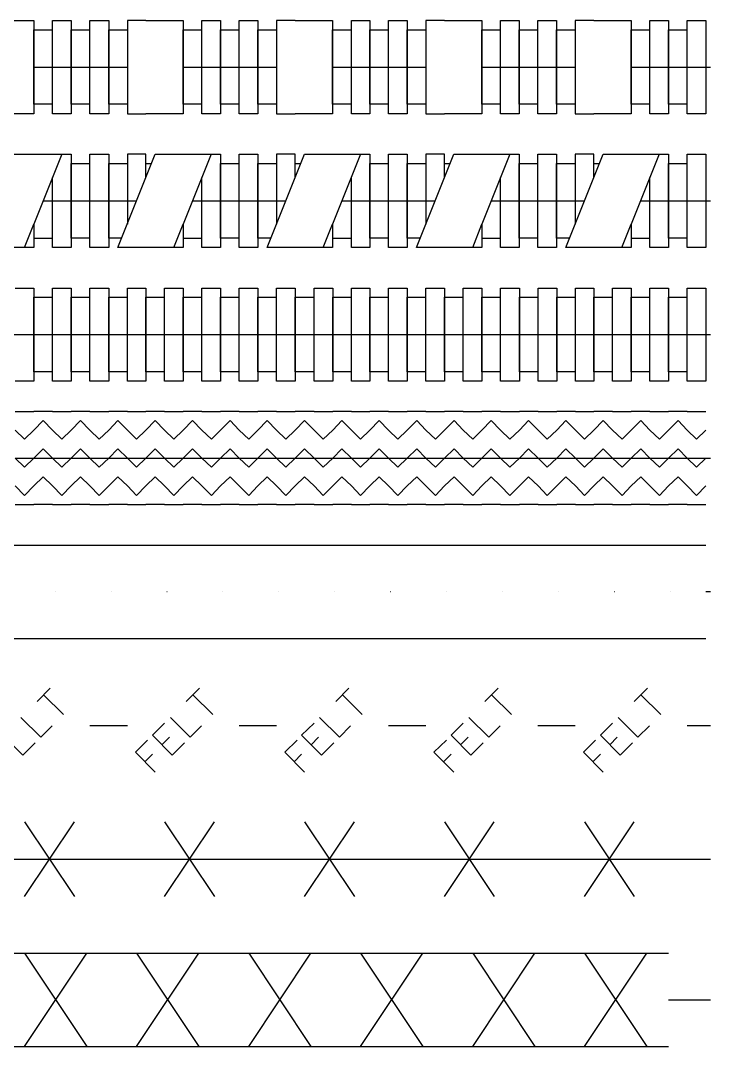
# Model space of a CAD drawing. Header units: inches. Extents: x 47316 to 59086, y 3141 to 11743.
# Drawn here: x 50341.4 to 50378.5, y 3756.3 to 3811.3 of the extents above; entities that cross this region are included whole.
import ezdxf

# ---------------------------------------------------------------- set-up
doc = ezdxf.new("R2010")
doc.units = ezdxf.units.IN
doc.header["$MEASUREMENT"] = 0

msp = doc.modelspace()

# ---------------------------------------------------------------- linework, layer by layer
at = {"color": 0, "lineweight": -3}
for p, q in [((50340.152, 3811.314), (50342.153, 3811.314)), ((50342.153, 3811.314), (50342.153, 3806.311)), ((50343.154, 3811.314), (50344.154, 3811.314)), ((50343.154, 3806.311), (50343.154, 3811.314)), ((50344.154, 3811.314), (50344.154, 3806.311)), ((50345.155, 3811.314), (50346.168, 3811.314)), ((50345.155, 3806.311), (50345.155, 3811.314)), ((50346.168, 3811.314), (50346.168, 3806.311)), ((50348.169, 3811.314), (50347.169, 3811.314)), ((50347.169, 3811.314), (50347.169, 3806.311)), ((50348.169, 3811.314), (50350.17, 3811.314)), ((50350.17, 3811.314), (50350.17, 3806.311)), ((50351.171, 3811.314), (50352.172, 3811.314)), ((50351.171, 3806.311), (50351.171, 3811.314)), ((50352.172, 3811.314), (50352.172, 3806.311)), ((50353.172, 3811.314), (50354.173, 3811.314)), ((50353.172, 3806.311), (50353.172, 3811.314)), ((50354.173, 3811.314), (50354.173, 3806.311)), ((50356.174, 3811.314), (50355.174, 3811.314)), ((50355.174, 3811.314), (50355.174, 3806.311)), ((50356.174, 3811.314), (50358.175, 3811.314)), ((50358.175, 3811.314), (50358.175, 3806.311)), ((50359.188, 3811.314), (50360.189, 3811.314)), ((50359.188, 3806.311), (50359.188, 3811.314)), ((50360.189, 3811.314), (50360.189, 3806.311)), ((50361.19, 3811.314), (50362.19, 3811.314)), ((50361.19, 3806.311), (50361.19, 3811.314)), ((50362.19, 3811.314), (50362.19, 3806.311)), ((50364.191, 3811.314), (50363.191, 3811.314)), ((50363.191, 3811.314), (50363.191, 3806.311)), ((50364.191, 3811.314), (50366.193, 3811.314)), ((50366.193, 3811.314), (50366.193, 3806.311)), ((50367.193, 3811.314), (50368.194, 3811.314)), ((50367.193, 3806.311), (50367.193, 3811.314)), ((50368.194, 3811.314), (50368.194, 3806.311)), ((50369.195, 3811.314), (50370.195, 3811.314)), ((50369.195, 3806.311), (50369.195, 3811.314)), ((50370.195, 3811.314), (50370.195, 3806.311)), ((50372.209, 3811.314), (50371.196, 3811.314)), ((50371.196, 3811.314), (50371.196, 3806.311)), ((50372.209, 3811.314), (50374.21, 3811.314)), ((50374.21, 3811.314), (50374.21, 3806.311)), ((50375.211, 3811.314), (50376.211, 3811.314)), ((50375.211, 3806.311), (50375.211, 3811.314)), ((50376.211, 3811.314), (50376.211, 3806.311)), ((50377.212, 3811.314), (50378.212, 3811.314)), ((50377.212, 3806.311), (50377.212, 3811.314)), ((50378.212, 3811.314), (50378.212, 3806.311)), ((50342.153, 3806.817), (50342.153, 3810.82)), ((50342.153, 3810.82), (50343.154, 3810.82)), ((50344.154, 3806.817), (50344.154, 3810.82)), ((50344.154, 3810.82), (50345.155, 3810.82)), ((50346.168, 3806.817), (50346.168, 3810.82)), ((50346.168, 3810.82), (50347.169, 3810.82)), ((50350.17, 3806.817), (50350.17, 3810.82)), ((50350.17, 3810.82), (50351.171, 3810.82)), ((50352.172, 3806.817), (50352.172, 3810.82)), ((50352.172, 3810.82), (50353.172, 3810.82)), ((50354.173, 3806.817), (50354.173, 3810.82)), ((50354.173, 3810.82), (50355.174, 3810.82)), ((50358.175, 3806.817), (50358.175, 3810.82)), ((50358.175, 3810.82), (50359.188, 3810.82)), ((50360.189, 3806.817), (50360.189, 3810.82)), ((50360.189, 3810.82), (50361.19, 3810.82)), ((50362.19, 3806.817), (50362.19, 3810.82)), ((50362.19, 3810.82), (50363.191, 3810.82)), ((50366.193, 3806.817), (50366.193, 3810.82)), ((50366.193, 3810.82), (50367.193, 3810.82)), ((50368.194, 3806.817), (50368.194, 3810.82)), ((50368.194, 3810.82), (50369.195, 3810.82)), ((50370.195, 3806.817), (50370.195, 3810.82)), ((50370.195, 3810.82), (50371.196, 3810.82)), ((50374.21, 3806.817), (50374.21, 3810.82)), ((50374.21, 3810.82), (50375.211, 3810.82)), ((50376.211, 3806.817), (50376.211, 3810.82)), ((50376.211, 3810.82), (50377.212, 3810.82)), ((50342.153, 3808.818), (50344.154, 3808.818)), ((50344.154, 3808.818), (50346.168, 3808.818)), ((50346.168, 3808.818), (50347.169, 3808.818)), ((50350.17, 3808.818), (50352.172, 3808.818)), ((50352.172, 3808.818), (50354.173, 3808.818)), ((50354.173, 3808.818), (50355.174, 3808.818)), ((50358.175, 3808.818), (50360.189, 3808.818)), ((50360.189, 3808.818), (50362.19, 3808.818)), ((50362.19, 3808.818), (50363.191, 3808.818)), ((50366.193, 3808.818), (50368.194, 3808.818)), ((50368.194, 3808.818), (50370.195, 3808.818)), ((50370.195, 3808.818), (50371.196, 3808.818)), ((50374.21, 3808.818), (50376.211, 3808.818)), ((50376.211, 3808.818), (50378.212, 3808.818)), ((50378.212, 3808.818), (50378.46, 3808.818)), ((50343.154, 3806.817), (50342.153, 3806.817)), ((50345.155, 3806.817), (50344.154, 3806.817)), ((50347.169, 3806.817), (50346.168, 3806.817)), ((50351.171, 3806.817), (50350.17, 3806.817)), ((50353.172, 3806.817), (50352.172, 3806.817)), ((50355.174, 3806.817), (50354.173, 3806.817)), ((50359.188, 3806.817), (50358.175, 3806.817)), ((50361.19, 3806.817), (50360.189, 3806.817)), ((50363.191, 3806.817), (50362.19, 3806.817)), ((50367.193, 3806.817), (50366.193, 3806.817)), ((50369.195, 3806.817), (50368.194, 3806.817)), ((50371.196, 3806.817), (50370.195, 3806.817)), ((50375.211, 3806.817), (50374.21, 3806.817)), ((50377.212, 3806.817), (50376.211, 3806.817)), ((50342.153, 3806.311), (50340.152, 3806.311)), ((50344.154, 3806.311), (50343.154, 3806.311)), ((50346.168, 3806.311), (50345.155, 3806.311)), ((50347.169, 3806.311), (50348.169, 3806.311)), ((50350.17, 3806.311), (50348.169, 3806.311)), ((50352.172, 3806.311), (50351.171, 3806.311)), ((50354.173, 3806.311), (50353.172, 3806.311)), ((50355.174, 3806.311), (50356.174, 3806.311)), ((50358.175, 3806.311), (50356.174, 3806.311)), ((50360.189, 3806.311), (50359.188, 3806.311)), ((50362.19, 3806.311), (50361.19, 3806.311)), ((50363.191, 3806.311), (50364.191, 3806.311)), ((50366.193, 3806.311), (50364.191, 3806.311)), ((50368.194, 3806.311), (50367.193, 3806.311)), ((50370.195, 3806.311), (50369.195, 3806.311)), ((50371.196, 3806.311), (50372.209, 3806.311)), ((50374.21, 3806.311), (50372.209, 3806.311)), ((50376.211, 3806.311), (50375.211, 3806.311)), ((50378.212, 3806.311), (50377.212, 3806.311)), ((50340.658, 3804.136), (50342.153, 3804.136)), ((50342.153, 3804.136), (50344.154, 3804.136)), ((50343.66, 3804.136), (50342.153, 3800.381)), ((50344.154, 3804.136), (50344.154, 3799.133)), ((50345.155, 3804.136), (50346.168, 3804.136)), ((50345.155, 3799.133), (50345.155, 3804.136)), ((50346.168, 3804.136), (50346.168, 3799.133)), ((50348.169, 3804.136), (50347.169, 3804.136)), ((50347.169, 3804.136), (50347.169, 3800.381)), ((50348.169, 3802.889), (50348.169, 3804.136)), ((50348.169, 3802.889), (50348.663, 3804.136)), ((50348.663, 3804.136), (50350.17, 3804.136)), ((50350.17, 3804.136), (50352.172, 3804.136)), ((50351.665, 3804.136), (50350.17, 3800.381)), ((50352.172, 3804.136), (50352.172, 3799.133)), ((50353.172, 3804.136), (50354.173, 3804.136)), ((50353.172, 3799.133), (50353.172, 3804.136)), ((50354.173, 3804.136), (50354.173, 3799.133)), ((50356.174, 3804.136), (50355.174, 3804.136)), ((50355.174, 3804.136), (50355.174, 3800.381)), ((50356.174, 3802.889), (50356.174, 3804.136)), ((50356.174, 3802.889), (50356.681, 3804.136)), ((50356.681, 3804.136), (50358.175, 3804.136)), ((50358.175, 3804.136), (50360.189, 3804.136)), ((50359.682, 3804.136), (50358.175, 3800.381)), ((50360.189, 3804.136), (50360.189, 3799.133)), ((50361.19, 3804.136), (50362.19, 3804.136)), ((50361.19, 3799.133), (50361.19, 3804.136)), ((50362.19, 3804.136), (50362.19, 3799.133)), ((50364.191, 3804.136), (50363.191, 3804.136)), ((50363.191, 3804.136), (50363.191, 3800.381)), ((50364.191, 3802.889), (50364.191, 3804.136)), ((50364.191, 3802.889), (50364.686, 3804.136)), ((50364.686, 3804.136), (50366.193, 3804.136)), ((50366.193, 3804.136), (50368.194, 3804.136)), ((50367.7, 3804.136), (50366.193, 3800.381)), ((50368.194, 3804.136), (50368.194, 3799.133)), ((50369.195, 3804.136), (50370.195, 3804.136)), ((50369.195, 3799.133), (50369.195, 3804.136)), ((50370.195, 3804.136), (50370.195, 3799.133)), ((50372.209, 3804.136), (50371.196, 3804.136)), ((50371.196, 3804.136), (50371.196, 3800.381)), ((50372.209, 3802.889), (50372.209, 3804.136)), ((50372.209, 3802.889), (50372.703, 3804.136)), ((50372.703, 3804.136), (50374.21, 3804.136)), ((50374.21, 3804.136), (50376.211, 3804.136)), ((50375.705, 3804.136), (50374.21, 3800.381)), ((50376.211, 3804.136), (50376.211, 3799.133)), ((50377.212, 3804.136), (50378.212, 3804.136)), ((50377.212, 3799.133), (50377.212, 3804.136)), ((50378.212, 3804.136), (50378.212, 3799.133)), ((50344.154, 3799.64), (50344.154, 3803.642)), ((50344.154, 3803.642), (50345.155, 3803.642)), ((50346.168, 3799.64), (50346.168, 3803.642)), ((50346.168, 3803.642), (50347.169, 3803.642)), ((50348.169, 3803.642), (50348.466, 3803.642)), ((50352.172, 3799.64), (50352.172, 3803.642)), ((50352.172, 3803.642), (50353.172, 3803.642)), ((50354.173, 3799.64), (50354.173, 3803.642)), ((50354.173, 3803.642), (50355.174, 3803.642)), ((50356.174, 3803.642), (50356.483, 3803.642)), ((50360.189, 3799.64), (50360.189, 3803.642)), ((50360.189, 3803.642), (50361.19, 3803.642)), ((50362.19, 3799.64), (50362.19, 3803.642)), ((50362.19, 3803.642), (50363.191, 3803.642)), ((50364.191, 3803.642), (50364.488, 3803.642)), ((50368.194, 3799.64), (50368.194, 3803.642)), ((50368.194, 3803.642), (50369.195, 3803.642)), ((50370.195, 3799.64), (50370.195, 3803.642)), ((50370.195, 3803.642), (50371.196, 3803.642)), ((50372.209, 3803.642), (50372.505, 3803.642)), ((50376.211, 3799.64), (50376.211, 3803.642)), ((50376.211, 3803.642), (50377.212, 3803.642)), ((50343.154, 3799.133), (50343.154, 3802.889)), ((50346.662, 3799.133), (50348.169, 3802.889)), ((50351.171, 3799.133), (50351.171, 3802.889)), ((50354.679, 3799.133), (50356.174, 3802.889)), ((50359.188, 3799.133), (50359.188, 3802.889)), ((50362.684, 3799.133), (50364.191, 3802.889)), ((50367.193, 3799.133), (50367.193, 3802.889)), ((50370.702, 3799.133), (50372.209, 3802.889)), ((50375.211, 3799.133), (50375.211, 3802.889)), ((50342.66, 3801.641), (50344.154, 3801.641)), ((50344.154, 3801.641), (50346.168, 3801.641)), ((50346.168, 3801.641), (50347.663, 3801.641)), ((50350.665, 3801.641), (50352.172, 3801.641)), ((50352.172, 3801.641), (50354.173, 3801.641)), ((50354.173, 3801.641), (50355.68, 3801.641)), ((50358.682, 3801.641), (50360.189, 3801.641)), ((50360.189, 3801.641), (50362.19, 3801.641)), ((50362.19, 3801.641), (50363.685, 3801.641)), ((50366.699, 3801.641), (50368.194, 3801.641)), ((50368.194, 3801.641), (50370.195, 3801.641)), ((50370.195, 3801.641), (50371.702, 3801.641)), ((50374.704, 3801.641), (50376.211, 3801.641)), ((50376.211, 3801.641), (50378.212, 3801.641)), ((50378.212, 3801.641), (50378.46, 3801.641)), ((50341.659, 3799.133), (50342.153, 3800.381)), ((50342.153, 3800.381), (50342.153, 3799.133)), ((50349.664, 3799.133), (50350.17, 3800.381)), ((50350.17, 3800.381), (50350.17, 3799.133)), ((50357.681, 3799.133), (50358.175, 3800.381)), ((50358.175, 3800.381), (50358.175, 3799.133)), ((50365.699, 3799.133), (50366.193, 3800.381)), ((50366.193, 3800.381), (50366.193, 3799.133)), ((50373.703, 3799.133), (50374.21, 3800.381)), ((50374.21, 3800.381), (50374.21, 3799.133)), ((50342.153, 3799.64), (50343.154, 3799.64)), ((50345.155, 3799.64), (50344.154, 3799.64)), ((50346.86, 3799.64), (50346.168, 3799.64)), ((50350.17, 3799.64), (50351.171, 3799.64)), ((50353.172, 3799.64), (50352.172, 3799.64)), ((50354.877, 3799.64), (50354.173, 3799.64)), ((50358.175, 3799.64), (50359.188, 3799.64)), ((50361.19, 3799.64), (50360.189, 3799.64)), ((50362.894, 3799.64), (50362.19, 3799.64)), ((50366.193, 3799.64), (50367.193, 3799.64)), ((50369.195, 3799.64), (50368.194, 3799.64)), ((50370.899, 3799.64), (50370.195, 3799.64)), ((50374.21, 3799.64), (50375.211, 3799.64)), ((50377.212, 3799.64), (50376.211, 3799.64)), ((50342.153, 3799.133), (50340.152, 3799.133)), ((50344.154, 3799.133), (50343.154, 3799.133)), ((50346.168, 3799.133), (50345.155, 3799.133)), ((50348.169, 3799.133), (50346.662, 3799.133)), ((50350.17, 3799.133), (50348.169, 3799.133)), ((50352.172, 3799.133), (50351.171, 3799.133)), ((50354.173, 3799.133), (50353.172, 3799.133)), ((50356.174, 3799.133), (50354.679, 3799.133)), ((50358.175, 3799.133), (50356.174, 3799.133)), ((50360.189, 3799.133), (50359.188, 3799.133)), ((50362.19, 3799.133), (50361.19, 3799.133)), ((50364.191, 3799.133), (50362.684, 3799.133)), ((50366.193, 3799.133), (50364.191, 3799.133)), ((50368.194, 3799.133), (50367.193, 3799.133)), ((50370.195, 3799.133), (50369.195, 3799.133)), ((50372.209, 3799.133), (50370.702, 3799.133)), ((50374.21, 3799.133), (50372.209, 3799.133)), ((50376.211, 3799.133), (50375.211, 3799.133)), ((50378.212, 3799.133), (50377.212, 3799.133)), ((50341.153, 3796.959), (50342.153, 3796.959)), ((50342.153, 3796.959), (50342.153, 3791.956)), ((50343.154, 3796.959), (50344.154, 3796.959)), ((50343.154, 3791.956), (50343.154, 3796.959)), ((50344.154, 3796.959), (50344.154, 3791.956)), ((50345.155, 3796.959), (50346.168, 3796.959)), ((50345.155, 3791.956), (50345.155, 3796.959)), ((50346.168, 3796.959), (50346.168, 3791.956)), ((50347.169, 3796.959), (50348.169, 3796.959)), ((50347.169, 3791.956), (50347.169, 3796.959)), ((50348.169, 3796.959), (50348.169, 3791.956)), ((50349.17, 3796.959), (50350.17, 3796.959)), ((50349.17, 3791.956), (50349.17, 3796.959)), ((50350.17, 3796.959), (50350.17, 3791.956)), ((50351.171, 3796.959), (50352.172, 3796.959)), ((50351.171, 3791.956), (50351.171, 3796.959)), ((50352.172, 3796.959), (50352.172, 3791.956)), ((50353.172, 3796.959), (50354.173, 3796.959)), ((50353.172, 3791.956), (50353.172, 3796.959)), ((50354.173, 3796.959), (50354.173, 3791.956)), ((50355.174, 3796.959), (50356.174, 3796.959)), ((50355.174, 3791.956), (50355.174, 3796.959)), ((50356.174, 3796.959), (50356.174, 3791.956)), ((50357.187, 3796.959), (50358.188, 3796.959)), ((50357.187, 3791.956), (50357.187, 3796.959)), ((50358.188, 3796.959), (50358.188, 3791.956)), ((50359.188, 3796.959), (50360.189, 3796.959)), ((50359.188, 3791.956), (50359.188, 3796.959)), ((50360.189, 3796.959), (50360.189, 3791.956)), ((50361.19, 3796.959), (50362.19, 3796.959)), ((50361.19, 3791.956), (50361.19, 3796.959)), ((50362.19, 3796.959), (50362.19, 3791.956)), ((50363.191, 3796.959), (50364.191, 3796.959)), ((50363.191, 3791.956), (50363.191, 3796.959)), ((50364.191, 3796.959), (50364.191, 3791.956)), ((50365.192, 3796.959), (50366.193, 3796.959)), ((50365.192, 3791.956), (50365.192, 3796.959)), ((50366.193, 3796.959), (50366.193, 3791.956)), ((50367.193, 3796.959), (50368.206, 3796.959)), ((50367.193, 3791.956), (50367.193, 3796.959)), ((50368.206, 3796.959), (50368.206, 3791.956)), ((50369.207, 3796.959), (50370.208, 3796.959)), ((50369.207, 3791.956), (50369.207, 3796.959)), ((50370.208, 3796.959), (50370.208, 3791.956)), ((50371.208, 3796.959), (50372.209, 3796.959)), ((50371.208, 3791.956), (50371.208, 3796.959)), ((50372.209, 3796.959), (50372.209, 3791.956)), ((50373.209, 3796.959), (50374.21, 3796.959)), ((50373.209, 3791.956), (50373.209, 3796.959)), ((50374.21, 3796.959), (50374.21, 3791.956)), ((50375.211, 3796.959), (50376.211, 3796.959)), ((50375.211, 3791.956), (50375.211, 3796.959)), ((50376.211, 3796.959), (50376.211, 3791.956)), ((50377.212, 3796.959), (50378.212, 3796.959)), ((50377.212, 3791.956), (50377.212, 3796.959)), ((50378.212, 3796.959), (50378.212, 3791.956)), ((50342.153, 3792.463), (50342.153, 3796.465)), ((50342.153, 3796.465), (50343.154, 3796.465)), ((50344.154, 3792.463), (50344.154, 3796.465)), ((50344.154, 3796.465), (50345.155, 3796.465)), ((50346.168, 3792.463), (50346.168, 3796.465)), ((50346.168, 3796.465), (50347.169, 3796.465)), ((50348.169, 3792.463), (50348.169, 3796.465)), ((50348.169, 3796.465), (50349.17, 3796.465)), ((50350.17, 3792.463), (50350.17, 3796.465)), ((50350.17, 3796.465), (50351.171, 3796.465)), ((50352.172, 3792.463), (50352.172, 3796.465)), ((50352.172, 3796.465), (50353.172, 3796.465)), ((50354.173, 3792.463), (50354.173, 3796.465)), ((50354.173, 3796.465), (50355.174, 3796.465)), ((50356.174, 3792.463), (50356.174, 3796.465)), ((50356.174, 3796.465), (50357.187, 3796.465)), ((50358.188, 3792.463), (50358.188, 3796.465)), ((50358.188, 3796.465), (50359.188, 3796.465)), ((50360.189, 3792.463), (50360.189, 3796.465)), ((50360.189, 3796.465), (50361.19, 3796.465)), ((50362.19, 3792.463), (50362.19, 3796.465)), ((50362.19, 3796.465), (50363.191, 3796.465)), ((50364.191, 3792.463), (50364.191, 3796.465)), ((50364.191, 3796.465), (50365.192, 3796.465)), ((50366.193, 3792.463), (50366.193, 3796.465)), ((50366.193, 3796.465), (50367.193, 3796.465)), ((50368.206, 3792.463), (50368.206, 3796.465)), ((50368.206, 3796.465), (50369.207, 3796.465)), ((50370.208, 3792.463), (50370.208, 3796.465)), ((50370.208, 3796.465), (50371.208, 3796.465)), ((50372.209, 3792.463), (50372.209, 3796.465)), ((50372.209, 3796.465), (50373.209, 3796.465)), ((50374.21, 3792.463), (50374.21, 3796.465)), ((50374.21, 3796.465), (50375.211, 3796.465)), ((50376.211, 3792.463), (50376.211, 3796.465)), ((50376.211, 3796.465), (50377.212, 3796.465)), ((50340.152, 3794.464), (50342.153, 3794.464)), ((50342.153, 3794.464), (50344.154, 3794.464)), ((50344.154, 3794.464), (50346.168, 3794.464)), ((50346.168, 3794.464), (50348.169, 3794.464)), ((50348.169, 3794.464), (50350.17, 3794.464)), ((50350.17, 3794.464), (50352.172, 3794.464)), ((50352.172, 3794.464), (50354.173, 3794.464)), ((50354.173, 3794.464), (50356.174, 3794.464)), ((50356.174, 3794.464), (50358.188, 3794.464)), ((50358.188, 3794.464), (50360.189, 3794.464)), ((50360.189, 3794.464), (50362.19, 3794.464)), ((50362.19, 3794.464), (50364.191, 3794.464)), ((50364.191, 3794.464), (50366.193, 3794.464)), ((50366.193, 3794.464), (50368.206, 3794.464)), ((50368.206, 3794.464), (50370.208, 3794.464)), ((50370.208, 3794.464), (50372.209, 3794.464)), ((50372.209, 3794.464), (50374.21, 3794.464)), ((50374.21, 3794.464), (50376.211, 3794.464)), ((50376.211, 3794.464), (50378.212, 3794.464)), ((50378.212, 3794.464), (50378.46, 3794.464)), ((50343.154, 3792.463), (50342.153, 3792.463)), ((50345.155, 3792.463), (50344.154, 3792.463)), ((50347.169, 3792.463), (50346.168, 3792.463)), ((50349.17, 3792.463), (50348.169, 3792.463)), ((50351.171, 3792.463), (50350.17, 3792.463)), ((50353.172, 3792.463), (50352.172, 3792.463)), ((50355.174, 3792.463), (50354.173, 3792.463)), ((50357.187, 3792.463), (50356.174, 3792.463)), ((50359.188, 3792.463), (50358.188, 3792.463)), ((50361.19, 3792.463), (50360.189, 3792.463)), ((50363.191, 3792.463), (50362.19, 3792.463)), ((50365.192, 3792.463), (50364.191, 3792.463)), ((50367.193, 3792.463), (50366.193, 3792.463)), ((50369.207, 3792.463), (50368.206, 3792.463)), ((50371.208, 3792.463), (50370.208, 3792.463)), ((50373.209, 3792.463), (50372.209, 3792.463)), ((50375.211, 3792.463), (50374.21, 3792.463)), ((50377.212, 3792.463), (50376.211, 3792.463)), ((50342.153, 3791.956), (50341.153, 3791.956)), ((50344.154, 3791.956), (50343.154, 3791.956)), ((50346.168, 3791.956), (50345.155, 3791.956)), ((50348.169, 3791.956), (50347.169, 3791.956)), ((50350.17, 3791.956), (50349.17, 3791.956)), ((50352.172, 3791.956), (50351.171, 3791.956)), ((50354.173, 3791.956), (50353.172, 3791.956)), ((50356.174, 3791.956), (50355.174, 3791.956)), ((50358.188, 3791.956), (50357.187, 3791.956)), ((50360.189, 3791.956), (50359.188, 3791.956)), ((50362.19, 3791.956), (50361.19, 3791.956)), ((50364.191, 3791.956), (50363.191, 3791.956)), ((50366.193, 3791.956), (50365.192, 3791.956)), ((50368.206, 3791.956), (50367.193, 3791.956)), ((50370.208, 3791.956), (50369.207, 3791.956)), ((50372.209, 3791.956), (50371.208, 3791.956)), ((50374.21, 3791.956), (50373.209, 3791.956)), ((50376.211, 3791.956), (50375.211, 3791.956)), ((50378.212, 3791.956), (50377.212, 3791.956)), ((50341.153, 3790.338), (50342.153, 3790.338)), ((50343.154, 3790.338), (50342.153, 3790.338)), ((50343.154, 3790.338), (50344.154, 3790.338)), ((50345.155, 3790.338), (50344.154, 3790.338)), ((50345.155, 3790.338), (50346.168, 3790.338)), ((50347.169, 3790.338), (50346.168, 3790.338)), ((50347.169, 3790.338), (50348.169, 3790.338)), ((50349.17, 3790.338), (50348.169, 3790.338)), ((50349.17, 3790.338), (50350.17, 3790.338)), ((50351.171, 3790.338), (50350.17, 3790.338)), ((50351.171, 3790.338), (50352.172, 3790.338)), ((50353.172, 3790.338), (50352.172, 3790.338)), ((50353.172, 3790.338), (50354.173, 3790.338)), ((50355.174, 3790.338), (50354.173, 3790.338)), ((50355.174, 3790.338), (50356.174, 3790.338)), ((50357.187, 3790.338), (50356.174, 3790.338)), ((50357.187, 3790.338), (50358.188, 3790.338)), ((50359.188, 3790.338), (50358.188, 3790.338)), ((50359.188, 3790.338), (50360.189, 3790.338)), ((50361.19, 3790.338), (50360.189, 3790.338)), ((50361.19, 3790.338), (50362.19, 3790.338)), ((50363.191, 3790.338), (50362.19, 3790.338)), ((50363.191, 3790.338), (50364.191, 3790.338)), ((50365.192, 3790.338), (50364.191, 3790.338)), ((50365.192, 3790.338), (50366.193, 3790.338)), ((50367.193, 3790.338), (50366.193, 3790.338)), ((50367.193, 3790.338), (50368.206, 3790.338)), ((50369.207, 3790.338), (50368.206, 3790.338)), ((50369.207, 3790.338), (50370.208, 3790.338)), ((50371.208, 3790.338), (50370.208, 3790.338)), ((50371.208, 3790.338), (50372.209, 3790.338)), ((50373.209, 3790.338), (50372.209, 3790.338)), ((50373.209, 3790.338), (50374.21, 3790.338)), ((50375.211, 3790.338), (50374.21, 3790.338)), ((50375.211, 3790.338), (50376.211, 3790.338)), ((50377.212, 3790.338), (50376.211, 3790.338)), ((50377.212, 3790.338), (50378.212, 3790.338)), ((50342.153, 3789.337), (50342.66, 3789.844)), ((50342.66, 3789.844), (50343.154, 3789.337)), ((50344.154, 3789.337), (50344.661, 3789.844)), ((50344.661, 3789.844), (50345.155, 3789.337)), ((50346.168, 3789.337), (50346.662, 3789.844)), ((50346.662, 3789.844), (50347.169, 3789.337)), ((50348.169, 3789.337), (50348.663, 3789.844)), ((50348.663, 3789.844), (50349.17, 3789.337)), ((50350.17, 3789.337), (50350.665, 3789.844)), ((50350.665, 3789.844), (50351.171, 3789.337)), ((50352.172, 3789.337), (50352.678, 3789.844)), ((50352.678, 3789.844), (50353.172, 3789.337)), ((50354.173, 3789.337), (50354.679, 3789.844)), ((50354.679, 3789.844), (50355.174, 3789.337)), ((50356.174, 3789.337), (50356.681, 3789.844)), ((50356.681, 3789.844), (50357.187, 3789.337)), ((50358.188, 3789.337), (50358.682, 3789.844)), ((50358.682, 3789.844), (50359.188, 3789.337)), ((50360.189, 3789.337), (50360.683, 3789.844)), ((50360.683, 3789.844), (50361.19, 3789.337)), ((50362.19, 3789.337), (50362.697, 3789.844)), ((50362.697, 3789.844), (50363.191, 3789.337)), ((50364.191, 3789.337), (50364.698, 3789.844)), ((50364.698, 3789.844), (50365.192, 3789.337)), ((50366.193, 3789.337), (50366.699, 3789.844)), ((50366.699, 3789.844), (50367.193, 3789.337)), ((50368.206, 3789.337), (50368.7, 3789.844)), ((50368.7, 3789.844), (50369.207, 3789.337)), ((50370.208, 3789.337), (50370.702, 3789.844)), ((50370.702, 3789.844), (50371.208, 3789.337)), ((50372.209, 3789.337), (50372.703, 3789.844)), ((50372.703, 3789.844), (50373.209, 3789.337)), ((50374.21, 3789.337), (50374.716, 3789.844)), ((50374.716, 3789.844), (50375.211, 3789.337)), ((50376.211, 3789.337), (50376.718, 3789.844)), ((50376.718, 3789.844), (50377.212, 3789.337)), ((50341.659, 3788.843), (50341.153, 3789.337)), ((50342.153, 3789.337), (50341.659, 3788.843)), ((50343.66, 3788.843), (50343.154, 3789.337)), ((50344.154, 3789.337), (50343.66, 3788.843)), ((50345.662, 3788.843), (50345.155, 3789.337)), ((50346.168, 3789.337), (50345.662, 3788.843)), ((50347.663, 3788.843), (50347.169, 3789.337)), ((50348.169, 3789.337), (50347.663, 3788.843)), ((50349.664, 3788.843), (50349.17, 3789.337)), ((50350.17, 3789.337), (50349.664, 3788.843)), ((50351.678, 3788.843), (50351.171, 3789.337)), ((50352.172, 3789.337), (50351.678, 3788.843)), ((50353.679, 3788.843), (50353.172, 3789.337)), ((50354.173, 3789.337), (50353.679, 3788.843)), ((50355.68, 3788.843), (50355.174, 3789.337)), ((50356.174, 3789.337), (50355.68, 3788.843)), ((50357.681, 3788.843), (50357.187, 3789.337)), ((50358.188, 3789.337), (50357.681, 3788.843)), ((50359.682, 3788.843), (50359.188, 3789.337)), ((50360.189, 3789.337), (50359.682, 3788.843)), ((50361.684, 3788.843), (50361.19, 3789.337)), ((50362.19, 3789.337), (50361.684, 3788.843)), ((50363.697, 3788.843), (50363.191, 3789.337)), ((50364.191, 3789.337), (50363.697, 3788.843)), ((50365.699, 3788.843), (50365.192, 3789.337)), ((50366.193, 3789.337), (50365.699, 3788.843)), ((50367.7, 3788.843), (50367.193, 3789.337)), ((50368.206, 3789.337), (50367.7, 3788.843)), ((50369.701, 3788.843), (50369.207, 3789.337)), ((50370.208, 3789.337), (50369.701, 3788.843)), ((50371.702, 3788.843), (50371.208, 3789.337)), ((50372.209, 3789.337), (50371.702, 3788.843)), ((50373.716, 3788.843), (50373.209, 3789.337)), ((50374.21, 3789.337), (50373.716, 3788.843)), ((50375.717, 3788.843), (50375.211, 3789.337)), ((50376.211, 3789.337), (50375.717, 3788.843)), ((50377.718, 3788.843), (50377.212, 3789.337)), ((50378.212, 3789.337), (50377.718, 3788.843)), ((50342.153, 3787.83), (50342.66, 3788.337)), ((50342.66, 3788.337), (50343.154, 3787.83)), ((50344.154, 3787.83), (50344.661, 3788.337)), ((50344.661, 3788.337), (50345.155, 3787.83)), ((50346.168, 3787.83), (50346.662, 3788.337)), ((50346.662, 3788.337), (50347.169, 3787.83)), ((50348.169, 3787.83), (50348.663, 3788.337)), ((50348.663, 3788.337), (50349.17, 3787.83)), ((50350.17, 3787.83), (50350.665, 3788.337)), ((50350.665, 3788.337), (50351.171, 3787.83)), ((50352.172, 3787.83), (50352.678, 3788.337)), ((50352.678, 3788.337), (50353.172, 3787.83)), ((50354.173, 3787.83), (50354.679, 3788.337)), ((50354.679, 3788.337), (50355.174, 3787.83)), ((50356.174, 3787.83), (50356.681, 3788.337)), ((50356.681, 3788.337), (50357.187, 3787.83)), ((50358.188, 3787.83), (50358.682, 3788.337)), ((50358.682, 3788.337), (50359.188, 3787.83)), ((50360.189, 3787.83), (50360.683, 3788.337)), ((50360.683, 3788.337), (50361.19, 3787.83)), ((50362.19, 3787.83), (50362.697, 3788.337)), ((50362.697, 3788.337), (50363.191, 3787.83)), ((50364.191, 3787.83), (50364.698, 3788.337)), ((50364.698, 3788.337), (50365.192, 3787.83)), ((50366.193, 3787.83), (50366.699, 3788.337)), ((50366.699, 3788.337), (50367.193, 3787.83)), ((50368.206, 3787.83), (50368.7, 3788.337)), ((50368.7, 3788.337), (50369.207, 3787.83)), ((50370.208, 3787.83), (50370.702, 3788.337)), ((50370.702, 3788.337), (50371.208, 3787.83)), ((50372.209, 3787.83), (50372.703, 3788.337)), ((50372.703, 3788.337), (50373.209, 3787.83)), ((50374.21, 3787.83), (50374.716, 3788.337)), ((50374.716, 3788.337), (50375.211, 3787.83)), ((50376.211, 3787.83), (50376.718, 3788.337)), ((50376.718, 3788.337), (50377.212, 3787.83)), ((50341.153, 3787.83), (50341.659, 3787.336)), ((50341.153, 3787.83), (50342.153, 3787.83)), ((50341.659, 3787.336), (50342.153, 3787.83)), ((50342.153, 3787.83), (50343.154, 3787.83)), ((50343.154, 3787.83), (50343.66, 3787.336)), ((50343.154, 3787.83), (50344.154, 3787.83)), ((50343.66, 3787.336), (50344.154, 3787.83)), ((50344.154, 3787.83), (50345.155, 3787.83)), ((50345.155, 3787.83), (50345.662, 3787.336)), ((50345.155, 3787.83), (50346.168, 3787.83)), ((50345.662, 3787.336), (50346.168, 3787.83)), ((50346.168, 3787.83), (50347.169, 3787.83)), ((50347.169, 3787.83), (50347.663, 3787.336)), ((50347.169, 3787.83), (50348.169, 3787.83)), ((50347.663, 3787.336), (50348.169, 3787.83)), ((50348.169, 3787.83), (50349.17, 3787.83)), ((50349.17, 3787.83), (50349.664, 3787.336)), ((50349.17, 3787.83), (50350.17, 3787.83)), ((50349.664, 3787.336), (50350.17, 3787.83)), ((50350.17, 3787.83), (50351.171, 3787.83)), ((50351.171, 3787.83), (50351.678, 3787.336)), ((50351.171, 3787.83), (50352.172, 3787.83)), ((50351.678, 3787.336), (50352.172, 3787.83)), ((50352.172, 3787.83), (50353.172, 3787.83)), ((50353.172, 3787.83), (50353.679, 3787.336)), ((50353.172, 3787.83), (50354.173, 3787.83)), ((50353.679, 3787.336), (50354.173, 3787.83)), ((50354.173, 3787.83), (50355.174, 3787.83)), ((50355.174, 3787.83), (50355.68, 3787.336)), ((50355.174, 3787.83), (50356.174, 3787.83)), ((50355.68, 3787.336), (50356.174, 3787.83)), ((50356.174, 3787.83), (50357.187, 3787.83)), ((50357.187, 3787.83), (50357.681, 3787.336)), ((50357.187, 3787.83), (50358.188, 3787.83)), ((50357.681, 3787.336), (50358.188, 3787.83)), ((50358.188, 3787.83), (50359.188, 3787.83)), ((50359.188, 3787.83), (50359.682, 3787.336)), ((50359.188, 3787.83), (50360.189, 3787.83)), ((50359.682, 3787.336), (50360.189, 3787.83)), ((50360.189, 3787.83), (50361.19, 3787.83)), ((50361.19, 3787.83), (50361.684, 3787.336)), ((50361.19, 3787.83), (50362.19, 3787.83)), ((50361.684, 3787.336), (50362.19, 3787.83)), ((50362.19, 3787.83), (50363.191, 3787.83)), ((50363.191, 3787.83), (50363.697, 3787.336)), ((50363.191, 3787.83), (50364.191, 3787.83)), ((50363.697, 3787.336), (50364.191, 3787.83)), ((50364.191, 3787.83), (50365.192, 3787.83)), ((50365.192, 3787.83), (50365.699, 3787.336)), ((50365.192, 3787.83), (50366.193, 3787.83)), ((50365.699, 3787.336), (50366.193, 3787.83)), ((50366.193, 3787.83), (50367.193, 3787.83)), ((50367.193, 3787.83), (50367.7, 3787.336)), ((50367.193, 3787.83), (50368.206, 3787.83)), ((50367.7, 3787.336), (50368.206, 3787.83)), ((50368.206, 3787.83), (50369.207, 3787.83)), ((50369.207, 3787.83), (50369.701, 3787.336)), ((50369.207, 3787.83), (50370.208, 3787.83)), ((50369.701, 3787.336), (50370.208, 3787.83)), ((50370.208, 3787.83), (50371.208, 3787.83)), ((50371.208, 3787.83), (50371.702, 3787.336)), ((50371.208, 3787.83), (50372.209, 3787.83)), ((50371.702, 3787.336), (50372.209, 3787.83)), ((50372.209, 3787.83), (50373.209, 3787.83)), ((50373.209, 3787.83), (50373.716, 3787.336)), ((50373.209, 3787.83), (50374.21, 3787.83)), ((50373.716, 3787.336), (50374.21, 3787.83)), ((50374.21, 3787.83), (50375.211, 3787.83)), ((50375.211, 3787.83), (50375.717, 3787.336)), ((50375.211, 3787.83), (50376.211, 3787.83)), ((50375.717, 3787.336), (50376.211, 3787.83)), ((50376.211, 3787.83), (50377.212, 3787.83)), ((50377.212, 3787.83), (50377.718, 3787.336)), ((50377.212, 3787.83), (50378.212, 3787.83)), ((50377.718, 3787.336), (50378.212, 3787.83)), ((50378.212, 3787.83), (50378.46, 3787.83)), ((50342.153, 3786.335), (50342.66, 3786.829)), ((50342.66, 3786.829), (50343.154, 3786.335)), ((50344.154, 3786.335), (50344.661, 3786.829)), ((50344.661, 3786.829), (50345.155, 3786.335)), ((50346.168, 3786.335), (50346.662, 3786.829)), ((50346.662, 3786.829), (50347.169, 3786.335)), ((50348.169, 3786.335), (50348.663, 3786.829)), ((50348.663, 3786.829), (50349.17, 3786.335)), ((50350.17, 3786.335), (50350.665, 3786.829)), ((50350.665, 3786.829), (50351.171, 3786.335)), ((50352.172, 3786.335), (50352.678, 3786.829)), ((50352.678, 3786.829), (50353.172, 3786.335)), ((50354.173, 3786.335), (50354.679, 3786.829)), ((50354.679, 3786.829), (50355.174, 3786.335)), ((50356.174, 3786.335), (50356.681, 3786.829)), ((50356.681, 3786.829), (50357.187, 3786.335)), ((50358.188, 3786.335), (50358.682, 3786.829)), ((50358.682, 3786.829), (50359.188, 3786.335)), ((50360.189, 3786.335), (50360.683, 3786.829)), ((50360.683, 3786.829), (50361.19, 3786.335)), ((50362.19, 3786.335), (50362.697, 3786.829)), ((50362.697, 3786.829), (50363.191, 3786.335)), ((50364.191, 3786.335), (50364.698, 3786.829)), ((50364.698, 3786.829), (50365.192, 3786.335)), ((50366.193, 3786.335), (50366.699, 3786.829)), ((50366.699, 3786.829), (50367.193, 3786.335)), ((50368.206, 3786.335), (50368.7, 3786.829)), ((50368.7, 3786.829), (50369.207, 3786.335)), ((50370.208, 3786.335), (50370.702, 3786.829)), ((50370.702, 3786.829), (50371.208, 3786.335)), ((50372.209, 3786.335), (50372.703, 3786.829)), ((50372.703, 3786.829), (50373.209, 3786.335)), ((50374.21, 3786.335), (50374.716, 3786.829)), ((50374.716, 3786.829), (50375.211, 3786.335)), ((50376.211, 3786.335), (50376.718, 3786.829)), ((50376.718, 3786.829), (50377.212, 3786.335)), ((50341.659, 3785.829), (50341.153, 3786.335)), ((50342.153, 3786.335), (50341.659, 3785.829)), ((50343.66, 3785.829), (50343.154, 3786.335)), ((50344.154, 3786.335), (50343.66, 3785.829)), ((50345.662, 3785.829), (50345.155, 3786.335)), ((50346.168, 3786.335), (50345.662, 3785.829)), ((50347.663, 3785.829), (50347.169, 3786.335)), ((50348.169, 3786.335), (50347.663, 3785.829)), ((50349.664, 3785.829), (50349.17, 3786.335)), ((50350.17, 3786.335), (50349.664, 3785.829)), ((50351.678, 3785.829), (50351.171, 3786.335)), ((50352.172, 3786.335), (50351.678, 3785.829)), ((50353.679, 3785.829), (50353.172, 3786.335)), ((50354.173, 3786.335), (50353.679, 3785.829)), ((50355.68, 3785.829), (50355.174, 3786.335)), ((50356.174, 3786.335), (50355.68, 3785.829)), ((50357.681, 3785.829), (50357.187, 3786.335)), ((50358.188, 3786.335), (50357.681, 3785.829)), ((50359.682, 3785.829), (50359.188, 3786.335)), ((50360.189, 3786.335), (50359.682, 3785.829)), ((50361.684, 3785.829), (50361.19, 3786.335)), ((50362.19, 3786.335), (50361.684, 3785.829)), ((50363.697, 3785.829), (50363.191, 3786.335)), ((50364.191, 3786.335), (50363.697, 3785.829)), ((50365.699, 3785.829), (50365.192, 3786.335)), ((50366.193, 3786.335), (50365.699, 3785.829)), ((50367.7, 3785.829), (50367.193, 3786.335)), ((50368.206, 3786.335), (50367.7, 3785.829)), ((50369.701, 3785.829), (50369.207, 3786.335)), ((50370.208, 3786.335), (50369.701, 3785.829)), ((50371.702, 3785.829), (50371.208, 3786.335)), ((50372.209, 3786.335), (50371.702, 3785.829)), ((50373.716, 3785.829), (50373.209, 3786.335)), ((50374.21, 3786.335), (50373.716, 3785.829)), ((50375.717, 3785.829), (50375.211, 3786.335)), ((50376.211, 3786.335), (50375.717, 3785.829)), ((50377.718, 3785.829), (50377.212, 3786.335)), ((50378.212, 3786.335), (50377.718, 3785.829)), ((50341.153, 3785.335), (50342.153, 3785.335)), ((50343.154, 3785.335), (50342.153, 3785.335)), ((50343.154, 3785.335), (50344.154, 3785.335)), ((50345.155, 3785.335), (50344.154, 3785.335)), ((50345.155, 3785.335), (50346.168, 3785.335)), ((50347.169, 3785.335), (50346.168, 3785.335)), ((50347.169, 3785.335), (50348.169, 3785.335)), ((50349.17, 3785.335), (50348.169, 3785.335)), ((50349.17, 3785.335), (50350.17, 3785.335)), ((50351.171, 3785.335), (50350.17, 3785.335)), ((50351.171, 3785.335), (50352.172, 3785.335)), ((50353.172, 3785.335), (50352.172, 3785.335)), ((50353.172, 3785.335), (50354.173, 3785.335)), ((50355.174, 3785.335), (50354.173, 3785.335)), ((50355.174, 3785.335), (50356.174, 3785.335)), ((50357.187, 3785.335), (50356.174, 3785.335)), ((50357.187, 3785.335), (50358.188, 3785.335)), ((50359.188, 3785.335), (50358.188, 3785.335)), ((50359.188, 3785.335), (50360.189, 3785.335)), ((50361.19, 3785.335), (50360.189, 3785.335)), ((50361.19, 3785.335), (50362.19, 3785.335)), ((50363.191, 3785.335), (50362.19, 3785.335)), ((50363.191, 3785.335), (50364.191, 3785.335)), ((50365.192, 3785.335), (50364.191, 3785.335)), ((50365.192, 3785.335), (50366.193, 3785.335)), ((50367.193, 3785.335), (50366.193, 3785.335)), ((50367.193, 3785.335), (50368.206, 3785.335)), ((50369.207, 3785.335), (50368.206, 3785.335)), ((50369.207, 3785.335), (50370.208, 3785.335)), ((50371.208, 3785.335), (50370.208, 3785.335)), ((50371.208, 3785.335), (50372.209, 3785.335)), ((50373.209, 3785.335), (50372.209, 3785.335)), ((50373.209, 3785.335), (50374.21, 3785.335)), ((50375.211, 3785.335), (50374.21, 3785.335)), ((50375.211, 3785.335), (50376.211, 3785.335)), ((50377.212, 3785.335), (50376.211, 3785.335)), ((50377.212, 3785.335), (50378.212, 3785.335)), ((50340.152, 3783.161), (50342.153, 3783.161)), ((50342.153, 3783.161), (50344.154, 3783.161)), ((50344.154, 3783.161), (50346.168, 3783.161)), ((50346.168, 3783.161), (50348.169, 3783.161)), ((50348.169, 3783.161), (50350.17, 3783.161)), ((50350.17, 3783.161), (50352.172, 3783.161)), ((50352.172, 3783.161), (50354.173, 3783.161)), ((50354.173, 3783.161), (50356.174, 3783.161)), ((50356.174, 3783.161), (50358.188, 3783.161)), ((50358.188, 3783.161), (50360.189, 3783.161)), ((50360.189, 3783.161), (50362.19, 3783.161)), ((50362.19, 3783.161), (50364.191, 3783.161)), ((50364.191, 3783.161), (50366.193, 3783.161)), ((50366.193, 3783.161), (50368.206, 3783.161)), ((50368.206, 3783.161), (50370.208, 3783.161)), ((50370.208, 3783.161), (50372.209, 3783.161)), ((50372.209, 3783.161), (50374.21, 3783.161)), ((50374.21, 3783.161), (50376.211, 3783.161)), ((50376.211, 3783.161), (50378.212, 3783.161)), ((50343.296, 3780.665), (50343.301, 3780.665)), ((50346.296, 3780.665), (50346.301, 3780.665)), ((50349.296, 3780.665), (50349.301, 3780.665)), ((50352.296, 3780.665), (50352.301, 3780.665)), ((50355.296, 3780.665), (50355.301, 3780.665)), ((50358.296, 3780.665), (50358.301, 3780.665)), ((50361.296, 3780.665), (50361.301, 3780.665)), ((50364.296, 3780.665), (50364.301, 3780.665)), ((50367.296, 3780.665), (50367.301, 3780.665)), ((50370.296, 3780.665), (50370.301, 3780.665)), ((50373.296, 3780.665), (50373.301, 3780.665)), ((50376.296, 3780.665), (50376.301, 3780.665)), ((50378.212, 3780.665), (50378.46, 3780.665)), ((50340.152, 3778.157), (50342.153, 3778.157)), ((50342.153, 3778.157), (50344.154, 3778.157)), ((50344.154, 3778.157), (50346.168, 3778.157)), ((50346.168, 3778.157), (50348.169, 3778.157)), ((50348.169, 3778.157), (50350.17, 3778.157)), ((50350.17, 3778.157), (50352.172, 3778.157)), ((50352.172, 3778.157), (50354.173, 3778.157)), ((50354.173, 3778.157), (50356.174, 3778.157)), ((50356.174, 3778.157), (50358.188, 3778.157)), ((50358.188, 3778.157), (50360.189, 3778.157)), ((50360.189, 3778.157), (50362.19, 3778.157)), ((50362.19, 3778.157), (50364.191, 3778.157)), ((50364.191, 3778.157), (50366.193, 3778.157)), ((50366.193, 3778.157), (50368.206, 3778.157)), ((50368.206, 3778.157), (50370.208, 3778.157)), ((50370.208, 3778.157), (50372.209, 3778.157)), ((50372.209, 3778.157), (50374.21, 3778.157)), ((50374.21, 3778.157), (50376.211, 3778.157)), ((50376.211, 3778.157), (50378.212, 3778.157)), ((50342.326, 3774.773), (50343.03, 3775.477)), ((50350.331, 3774.773), (50351.048, 3775.477)), ((50358.348, 3774.773), (50359.052, 3775.477)), ((50366.353, 3774.773), (50367.07, 3775.477)), ((50374.371, 3774.773), (50375.075, 3775.477)), ((50342.672, 3775.131), (50343.734, 3774.069)), ((50350.689, 3775.131), (50351.752, 3774.069)), ((50358.707, 3775.131), (50359.769, 3774.069)), ((50366.712, 3775.131), (50367.774, 3774.069)), ((50374.729, 3775.131), (50375.791, 3774.069)), ((50341.461, 3773.908), (50342.524, 3772.846)), ((50349.479, 3773.908), (50350.541, 3772.846)), ((50357.484, 3773.908), (50358.546, 3772.846)), ((50365.501, 3773.908), (50366.563, 3772.846)), ((50373.506, 3773.908), (50374.568, 3772.846)), ((50342.524, 3772.846), (50343.129, 3773.463)), ((50345.155, 3773.488), (50347.169, 3773.488)), ((50348.515, 3772.957), (50349.17, 3773.611)), ((50350.541, 3772.846), (50351.146, 3773.463)), ((50353.172, 3773.488), (50355.174, 3773.488)), ((50356.52, 3772.957), (50357.187, 3773.611)), ((50358.546, 3772.846), (50359.151, 3773.463)), ((50361.19, 3773.488), (50363.191, 3773.488)), ((50364.537, 3772.957), (50365.192, 3773.611)), ((50366.563, 3772.846), (50367.169, 3773.463)), ((50369.195, 3773.488), (50371.196, 3773.488)), ((50372.555, 3772.957), (50373.209, 3773.611)), ((50374.568, 3772.846), (50375.186, 3773.463)), ((50377.212, 3773.488), (50378.46, 3773.488)), ((50341.56, 3771.894), (50340.498, 3772.957)), ((50347.601, 3772.043), (50348.256, 3772.697)), ((50349.578, 3771.894), (50348.515, 3772.957)), ((50349.022, 3772.45), (50349.429, 3772.846)), ((50355.618, 3772.043), (50356.273, 3772.697)), ((50357.582, 3771.894), (50356.52, 3772.957)), ((50357.027, 3772.45), (50357.434, 3772.846)), ((50363.623, 3772.043), (50364.29, 3772.697)), ((50365.6, 3771.894), (50364.537, 3772.957)), ((50365.044, 3772.45), (50365.451, 3772.846)), ((50371.64, 3772.043), (50372.295, 3772.697)), ((50373.617, 3771.894), (50372.555, 3772.957)), ((50373.061, 3772.45), (50373.456, 3772.846)), ((50341.56, 3771.894), (50342.227, 3772.549)), ((50349.578, 3771.894), (50350.232, 3772.549)), ((50357.582, 3771.894), (50358.25, 3772.549)), ((50365.6, 3771.894), (50366.254, 3772.549)), ((50373.617, 3771.894), (50374.272, 3772.549)), ((50348.663, 3770.98), (50347.601, 3772.043)), ((50348.107, 3771.536), (50348.515, 3771.944)), ((50356.681, 3770.98), (50355.618, 3772.043)), ((50356.125, 3771.536), (50356.52, 3771.944)), ((50364.686, 3770.98), (50363.623, 3772.043)), ((50364.13, 3771.536), (50364.537, 3771.944)), ((50372.703, 3770.98), (50371.64, 3772.043)), ((50372.147, 3771.536), (50372.555, 3771.944)), ((50341.659, 3764.309), (50344.327, 3768.312)), ((50341.659, 3768.312), (50344.327, 3764.309)), ((50349.17, 3764.309), (50351.838, 3768.312)), ((50349.17, 3768.312), (50351.838, 3764.309)), ((50356.681, 3764.309), (50359.349, 3768.312)), ((50356.681, 3768.312), (50359.349, 3764.309)), ((50364.191, 3764.309), (50366.86, 3768.312)), ((50364.191, 3768.312), (50366.86, 3764.309)), ((50371.702, 3764.309), (50374.371, 3768.312)), ((50371.702, 3768.312), (50374.371, 3764.309)), ((50334.902, 3766.311), (50342.413, 3766.311)), ((50342.413, 3766.311), (50349.923, 3766.311)), ((50349.923, 3766.311), (50357.434, 3766.311)), ((50357.434, 3766.311), (50364.945, 3766.311)), ((50364.945, 3766.311), (50372.456, 3766.311)), ((50372.456, 3766.311), (50378.46, 3766.311)), ((50340.152, 3761.271), (50342.153, 3761.271)), ((50341.659, 3756.255), (50344.994, 3761.271)), ((50341.659, 3761.271), (50344.994, 3756.255)), ((50342.153, 3761.271), (50344.154, 3761.271)), ((50344.154, 3761.271), (50346.168, 3761.271)), ((50346.168, 3761.271), (50348.169, 3761.271)), ((50347.663, 3756.255), (50350.998, 3761.271)), ((50347.663, 3761.271), (50350.998, 3756.255)), ((50348.169, 3761.271), (50350.17, 3761.271)), ((50350.17, 3761.271), (50352.172, 3761.271)), ((50352.172, 3761.271), (50354.173, 3761.271)), ((50353.679, 3756.255), (50357.014, 3761.271)), ((50353.679, 3761.271), (50357.014, 3756.255)), ((50354.173, 3761.271), (50356.174, 3761.271)), ((50356.174, 3761.271), (50358.188, 3761.271)), ((50358.188, 3761.271), (50360.189, 3761.271)), ((50359.682, 3756.255), (50363.018, 3761.271)), ((50359.682, 3761.271), (50363.018, 3756.255)), ((50360.189, 3761.271), (50362.19, 3761.271)), ((50362.19, 3761.271), (50364.191, 3761.271)), ((50364.191, 3761.271), (50366.193, 3761.271)), ((50365.699, 3756.255), (50369.034, 3761.271)), ((50365.699, 3761.271), (50369.034, 3756.255)), ((50366.193, 3761.271), (50368.194, 3761.271)), ((50368.194, 3761.271), (50370.208, 3761.271)), ((50370.208, 3761.271), (50372.209, 3761.271)), ((50371.702, 3756.255), (50375.038, 3761.271)), ((50371.702, 3761.271), (50375.038, 3756.255)), ((50372.209, 3761.271), (50374.21, 3761.271)), ((50374.21, 3761.271), (50376.211, 3761.271)), ((50376.211, 3758.763), (50378.46, 3758.763)), ((50340.152, 3756.255), (50342.153, 3756.255)), ((50342.153, 3756.255), (50344.154, 3756.255)), ((50344.154, 3756.255), (50346.168, 3756.255)), ((50346.168, 3756.255), (50348.169, 3756.255)), ((50348.169, 3756.255), (50350.17, 3756.255)), ((50350.17, 3756.255), (50352.172, 3756.255)), ((50352.172, 3756.255), (50354.173, 3756.255)), ((50354.173, 3756.255), (50356.174, 3756.255)), ((50356.174, 3756.255), (50358.188, 3756.255)), ((50358.188, 3756.255), (50360.189, 3756.255)), ((50360.189, 3756.255), (50362.19, 3756.255)), ((50362.19, 3756.255), (50364.191, 3756.255)), ((50364.191, 3756.255), (50366.193, 3756.255)), ((50366.193, 3756.255), (50368.194, 3756.255)), ((50368.194, 3756.255), (50370.208, 3756.255)), ((50370.208, 3756.255), (50372.209, 3756.255)), ((50372.209, 3756.255), (50374.21, 3756.255)), ((50374.21, 3756.255), (50376.211, 3756.255))]:
    msp.add_line(p, q, dxfattribs=at)

doc.saveas('drawing.dxf')
